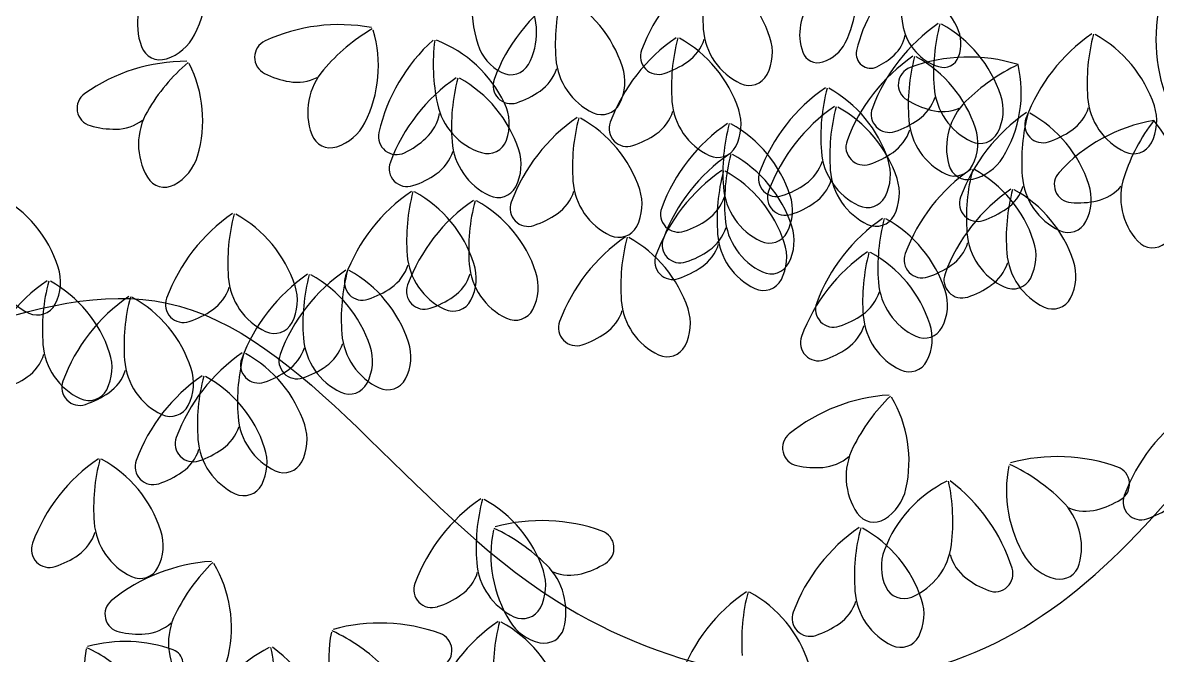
# Model space of a CAD drawing. Header units: millimetres. Extents: x 87938 to 265635, y 330093 to 434310.
# Drawn here: x 131310 to 132062, y 386945 to 387364 of the extents above; entities that cross this region are included whole.
import ezdxf

# ---------------------------------------------------------------- set-up
doc = ezdxf.new("R2010")
doc.units = ezdxf.units.MM

# ---------------------------------------------------------------- blocks, each defined once
blk = doc.blocks.new('A$C375B4AEE')
for centre, radius, start, end in [((2877.87, 5870.41), 83.66, 333.251, 16.39875), ((3220.07, 5851.73), 83.66, 154.47325, 197.62107), ((3358.81, 5781.85), 117.21, 124.4099, 159.68568), ((3416.25, 5845.97), 126.82, 165.1974, 184.33018), ((3254.49, 5804.82), 83.66, 18.11828, 61.26609), ((3324.16, 5857.59), 66.93, 333.25103, 16.39876), ((2958.12, 5839.69), 43.37, 139.46294, 199.84128), ((3482.84, 5801.54), 93.77, 131.98151, 167.25725), ((3521.64, 5858.44), 101.45, 172.76896, 191.90173), ((3397.7, 5808.76), 66.93, 25.68991, 68.83766), ((3261.06, 5762.47), 117.21, 124.40989, 159.68567), ((3318.5, 5826.59), 126.82, 165.19739, 184.33018), ((3156.74, 5785.45), 83.66, 18.11828, 61.26612), ((3135.97, 5834.13), 43.37, 331.03071, 31.40921), ((3388.36, 5833.01), 34.69, 139.46285, 199.84132), ((3699.77, 5829.38), 109.93, 170.39116, 208.37634), ((3048.49, 5722.24), 117.21, 79.54264, 114.81839), ((3134.43, 5727.16), 126.82, 120.33007, 139.46286), ((3333.04, 5839.67), 43.37, 184.33018, 244.70863), ((3511.79, 5743.44), 117.21, 124.40989, 159.68567), ((3456.31, 5844.67), 34.69, 191.90168, 252.2802), ((3569.23, 5807.56), 126.82, 165.19739, 184.33018), ((3407.47, 5766.42), 83.66, 18.11828, 61.26612), ((3435.1, 5826.76), 25.42, 340.27443, 25.68996), ((2924.21, 5847.05), 31.77, 287.83558, 333.25108), ((3004.29, 5817.81), 11.93, 114.81859, 243.7477), ((2990.76, 5812.12), 83.66, 333.251, 16.39875), ((3189.12, 5742.06), 117.21, 131.98153, 167.25727), ((3237.61, 5813.19), 126.82, 172.76898, 191.90176), ((3082.68, 5751.09), 83.66, 25.68983, 68.83768), ((3338.06, 5734.09), 117.21, 124.40993, 159.68568), ((3395.5, 5798.21), 126.82, 165.19736, 184.33018), ((3233.74, 5757.06), 83.66, 18.11828, 61.26609), ((3262.34, 5839.04), 29.57, 305.06741, 341.90735), ((3303.81, 5820.96), 31.77, 332.70281, 18.11841), ((3400.32, 5836.73), 23.65, 312.63914, 349.47869), ((3613.58, 5736.58), 117.21, 124.40993, 159.68568), ((3671.02, 5800.7), 126.82, 165.19736, 184.33018), ((3509.26, 5759.55), 83.66, 18.11828, 61.26607), ((2929.86, 5829.49), 13.32, 199.84152, 287.83573), ((3170.62, 5836.03), 31.77, 197.62106, 243.03639), ((3260.07, 5818.4), 11.93, 159.68548, 288.61535), ((3365.75, 5824.85), 10.66, 199.84124, 287.83548), ((3361.23, 5838.9), 25.42, 287.83559, 333.25095), ((3400.69, 5820.11), 9.54, 167.2572, 296.18686), ((2947.25, 5697.95), 117.21, 89.87295, 125.14869), ((3030.92, 5718.2), 126.82, 130.66038, 149.79322), ((2874.34, 5776.02), 83.66, 343.58128, 26.72912), ((3235.29, 5820.29), 43.37, 184.33017, 244.70868), ((3245.51, 5863.03), 58.87, 288.18028, 305.06753), ((3495.02, 5721.82), 117.21, 124.40993, 159.68568), ((3384.44, 5853.97), 47.1, 295.75189, 312.63912), ((3552.46, 5785.93), 126.82, 165.19736, 184.33018), ((3465.54, 5708.07), 109.93, 72.59285, 110.57802), ((3390.7, 5744.79), 83.66, 18.11828, 61.26607), ((3449, 5821.78), 10.66, 252.28031, 340.27451), ((3025.46, 5859.71), 58.87, 243.31296, 260.20022), ((3071.01, 5781.4), 43.37, 139.46294, 199.84126), ((3162.25, 5819.58), 13.32, 243.03653, 331.03045), ((3164.59, 5819.67), 29.57, 305.06747, 341.90732), ((3206.06, 5801.58), 31.77, 332.70281, 18.11841), ((3320.2, 5812.5), 13.32, 244.70857, 332.70275), ((3430.98, 5799.77), 11.93, 109.98877, 238.9185), ((3553.02, 5698.5), 126.82, 115.5007, 134.63348), ((3419.21, 5794.41), 81.35, 328.11159, 13.17901), ((3020.47, 5830.83), 29.57, 260.20023, 297.03997), ((3192.29, 5707.56), 117.21, 124.40991, 159.68568), ((3249.73, 5771.68), 126.82, 165.19739, 184.33018), ((3087.97, 5730.54), 83.66, 18.11828, 61.26609), ((3162.32, 5799.02), 11.93, 159.68548, 288.61516), ((2886.63, 5784.04), 11.93, 125.14876, 254.07822), ((3147.76, 5843.65), 58.87, 288.18028, 305.06753), ((3437.08, 5700.93), 117.21, 124.40989, 159.68567), ((3494.52, 5765.05), 126.82, 165.19739, 184.33018), ((3332.76, 5723.91), 83.66, 18.11828, 61.26612), ((3415.32, 5800.64), 29.57, 305.06747, 341.90732), ((3486.02, 5801.26), 43.37, 184.33017, 244.70868), ((3456.79, 5782.55), 31.77, 332.70281, 18.11841), ((3587.81, 5794.4), 43.37, 184.33018, 244.70858), ((3155.95, 5795.98), 43.37, 191.90183, 252.28018), ((3129.44, 5773.58), 31.77, 340.27449, 25.68999), ((3222.45, 5793.12), 13.32, 244.70857, 332.70275), ((3312.29, 5791.91), 43.37, 184.33017, 244.70863), ((3443.01, 5688.53), 117.21, 124.40991, 159.68568), ((3500.45, 5752.65), 126.82, 165.1974, 184.33018), ((3338.7, 5711.51), 83.66, 18.11828, 61.26609), ((3413.05, 5779.99), 11.93, 159.68548, 288.61516), ((3455.59, 5839.75), 58.87, 238.48363, 255.37081), ((3448.19, 5811.39), 29.57, 255.37079, 292.21052), ((3494.39, 5757.88), 43.37, 134.63337, 195.01195), ((3517.12, 5793.77), 29.57, 305.0675, 341.9072), ((3558.58, 5775.69), 31.77, 332.70294, 18.11827), ((2900.21, 5799.76), 29.57, 270.5305, 307.3701), ((2958.8, 5760.19), 43.37, 149.79323, 210.17164), ((3085.96, 5786.05), 29.57, 312.63898, 349.47877), ((3272.44, 5681.19), 117.21, 124.40989, 159.68567), ((3329.88, 5745.31), 126.82, 165.19739, 184.33018), ((3168.12, 5704.17), 83.66, 18.11828, 61.26612), ((3241.59, 5791.28), 29.57, 305.06756, 341.90717), ((3283.06, 5773.2), 31.77, 332.70294, 18.11827), ((3398.49, 5824.62), 58.87, 288.18028, 305.06753), ((3469.25, 5779.63), 43.37, 184.33018, 244.70858), ((3570.23, 5684.47), 117.21, 124.40993, 159.68568), ((3627.67, 5748.59), 126.82, 165.19736, 184.33018), ((3514.84, 5773.13), 11.93, 159.68584, 288.61535), ((3465.92, 5707.44), 83.66, 18.11828, 61.26607), ((3606.95, 5667.6), 109.93, 99.7313, 137.71648), ((3689.17, 5698.99), 126.82, 142.63916, 161.77193), ((3526.34, 5723.31), 81.35, 355.25005, 40.31746), ((2899.94, 5829.06), 58.87, 253.64335, 270.53052), ((3037.1, 5788.77), 31.77, 287.83558, 333.25108), ((3239.32, 5770.64), 11.93, 159.68584, 288.61516), ((3372.15, 5677.35), 117.21, 124.40993, 159.68568), ((3429.59, 5741.47), 126.82, 165.19736, 184.33018), ((3267.84, 5700.33), 83.66, 18.11828, 61.26609), ((3398.56, 5779.01), 29.57, 305.0675, 341.9072), ((3440.02, 5760.93), 31.77, 332.70294, 18.11827), ((3500.28, 5817.76), 58.87, 288.18028, 305.06749), ((3042.75, 5771.2), 13.32, 199.84152, 287.83556), ((3086.43, 5765.28), 11.93, 167.25721, 296.18664), ((3066.11, 5807.6), 58.87, 295.75186, 312.63906), ((3166.51, 5765.38), 43.37, 184.33018, 244.70863), ((3146.81, 5767.36), 13.32, 252.2801, 340.2746), ((3224.76, 5815.27), 58.87, 288.18028, 305.06749), ((3396.28, 5758.37), 11.93, 159.68584, 288.61535), ((3473.18, 5774.09), 13.32, 244.70857, 332.70275), ((3574.97, 5767.23), 13.32, 244.70872, 332.70275), ((3095.82, 5764.76), 29.57, 305.06741, 341.90735), ((3137.28, 5746.67), 31.77, 332.70281, 18.11841), ((3373.25, 5657), 117.21, 124.40989, 159.68567), ((3299.45, 5764.74), 13.32, 244.70872, 332.70275), ((3430.69, 5721.12), 126.82, 165.19739, 184.33018), ((3268.93, 5679.98), 83.66, 18.11828, 61.26612), ((3411.31, 5758.75), 43.37, 184.33017, 244.70868), ((3381.72, 5803), 58.87, 288.18028, 305.06749), ((2924.12, 5761.35), 31.77, 298.16595, 343.5814), ((3093.55, 5744.11), 11.93, 159.68548, 288.61535), ((3340.61, 5758.13), 29.57, 305.06747, 341.90732), ((3382.08, 5740.05), 31.77, 332.70281, 18.11841), ((3456.42, 5752.47), 13.32, 244.70872, 332.70275), ((3465.37, 5750.1), 13.32, 195.01178, 283.00597), ((3461.22, 5768.08), 31.77, 283.00608, 328.42148), ((2932.82, 5745.09), 13.32, 210.17145, 298.16605), ((3078.99, 5788.74), 58.87, 288.18028, 305.06753), ((3368.3, 5646.02), 117.21, 124.4099, 159.68568), ((3425.75, 5710.14), 126.82, 165.1974, 184.33018), ((3263.99, 5669), 83.66, 18.11828, 61.26609), ((3338.34, 5737.49), 11.93, 159.68548, 288.61516), ((3417.24, 5746.35), 43.37, 184.33018, 244.70865), ((3533.57, 5647.04), 117.21, 124.40989, 159.68567), ((3591.01, 5711.16), 126.82, 165.19739, 184.33018), ((3429.25, 5670.02), 83.66, 18.11828, 61.26612), ((3544.46, 5742.28), 43.37, 184.33018, 244.70858), ((3534.36, 5733.44), 11.93, 137.12723, 266.05696), ((3609.9, 5725.09), 43.37, 161.77182, 222.1504), ((3153.68, 5738.21), 13.32, 244.70857, 332.70275), ((3246.67, 5739.01), 43.37, 184.33017, 244.70868), ((3346.38, 5735.17), 43.37, 184.33017, 244.70858), ((3323.78, 5782.12), 58.87, 288.18028, 305.06753), ((3346.55, 5745.73), 29.57, 305.06741, 341.90733), ((3388.01, 5727.64), 31.77, 332.7028, 18.11842), ((3473.77, 5741.66), 29.57, 305.0675, 341.9072), ((3515.23, 5723.58), 31.77, 332.70294, 18.11827), ((3544.38, 5751.64), 29.57, 282.50924, 319.34897), ((2782.69, 5652.77), 83.66, 18.11828, 61.26609), ((3162.53, 5632.28), 117.21, 124.40989, 159.68567), ((3219.97, 5696.4), 126.82, 165.19739, 184.33018), ((3058.21, 5655.26), 83.66, 18.11828, 61.26612), ((3175.98, 5738.39), 29.57, 305.06747, 341.90732), ((3217.44, 5720.31), 31.77, 332.70281, 18.11841), ((3275.69, 5734.55), 29.57, 305.06756, 341.90717), ((3344.27, 5725.08), 11.93, 159.68548, 288.61526), ((3317.15, 5716.47), 31.77, 332.70294, 18.11827), ((3398.47, 5731.59), 13.32, 244.70857, 332.70275), ((3559.98, 5633.76), 117.21, 124.40991, 159.68568), ((3471.49, 5721.02), 11.93, 159.68584, 288.61535), ((3617.42, 5697.87), 126.82, 165.1974, 184.33018), ((3455.66, 5656.73), 83.66, 18.11828, 61.26609), ((3203.67, 5626.28), 117.21, 124.40991, 159.68568), ((3261.11, 5690.4), 126.82, 165.19739, 184.33018), ((3099.35, 5649.26), 83.66, 18.11828, 61.26609), ((3173.7, 5717.74), 11.93, 159.68548, 288.61516), ((3273.41, 5713.91), 11.93, 159.68584, 288.61516), ((3329.71, 5769.71), 58.87, 288.1803, 305.06755), ((3456.93, 5765.65), 58.87, 288.18028, 305.06749), ((3538.03, 5780.25), 58.87, 265.62208, 282.50927), ((3043.97, 5617.52), 117.21, 124.40989, 159.68568), ((3101.42, 5681.64), 126.82, 165.19739, 184.33018), ((2939.66, 5640.5), 83.66, 18.11828, 61.26612), ((3159.14, 5762.37), 58.87, 288.18028, 305.06753), ((3258.85, 5758.53), 58.87, 288.18028, 305.06749), ((3347.48, 5714.82), 43.37, 184.33017, 244.70868), ((3474.89, 5614.39), 117.21, 124.40993, 159.68568), ((3404.41, 5719.18), 13.32, 244.70849, 332.70271), ((3532.33, 5678.51), 126.82, 165.19736, 184.33018), ((3370.57, 5637.37), 83.66, 18.11828, 61.26607), ((3531.63, 5715.12), 13.32, 244.70872, 332.70275), ((3233.83, 5711.85), 13.32, 244.70857, 332.70275), ((3276.78, 5714.2), 29.57, 305.06747, 341.90732), ((3333.55, 5708.01), 13.32, 244.70872, 332.70275), ((3318.25, 5696.12), 31.77, 332.70281, 18.11841), ((3507.8, 5704.86), 43.37, 184.33017, 244.70868), ((3304.47, 5602.09), 117.21, 124.40991, 159.68568), ((3361.92, 5666.21), 126.82, 165.1974, 184.33018), ((3200.16, 5625.07), 83.66, 18.11828, 61.26609), ((3274.51, 5693.56), 11.93, 159.68548, 288.61516), ((3271.84, 5703.22), 29.57, 305.06741, 341.90735), ((3342.53, 5703.84), 43.37, 184.33018, 244.70863), ((3313.3, 5685.14), 31.77, 332.70281, 18.11841), ((3437.11, 5704.24), 29.57, 305.06747, 341.90732), ((3478.57, 5686.16), 31.77, 332.70281, 18.11841), ((3587.63, 5704.93), 13.32, 222.15024, 310.14443), ((3136.76, 5690.1), 43.37, 184.33017, 244.70868), ((3269.57, 5682.57), 11.93, 159.68548, 288.61535), ((3259.95, 5738.19), 58.87, 288.18028, 305.06753), ((3464.8, 5592.13), 117.21, 124.40991, 159.68568), ((3522.24, 5656.25), 126.82, 165.1974, 184.33018), ((3360.48, 5615.11), 83.66, 18.11828, 61.26609), ((3434.83, 5683.6), 11.93, 159.68548, 288.61516), ((3534.21, 5691.57), 43.37, 184.33018, 244.70865), ((2861.24, 5687.61), 43.37, 184.33018, 244.70863), ((2832.01, 5668.91), 31.77, 332.70281, 18.11841), ((3066.07, 5689.48), 29.57, 305.06747, 341.90732), ((3177.9, 5684.1), 43.37, 184.33018, 244.70863), ((3107.53, 5671.4), 31.77, 332.70281, 18.11841), ((3255, 5727.2), 58.87, 288.18028, 305.06753), ((3334.64, 5687.66), 13.32, 244.70857, 332.70275), ((3420.27, 5728.23), 58.87, 288.18028, 305.06753), ((3463.51, 5690.95), 29.57, 305.06741, 341.90733), ((3504.98, 5672.87), 31.77, 332.7028, 18.11842), ((3018.2, 5675.34), 43.37, 184.33017, 244.70868), ((3093.76, 5577.37), 117.21, 124.40991, 159.68567), ((3119.19, 5580.17), 117.21, 124.40989, 159.68567), ((3151.2, 5641.49), 126.82, 165.19739, 184.33018), ((2989.44, 5600.35), 83.66, 18.11828, 61.26609), ((3176.63, 5644.29), 126.82, 165.19739, 184.33018), ((3063.79, 5668.84), 11.93, 159.68548, 288.61516), ((3014.87, 5603.15), 83.66, 18.11828, 61.26612), ((3107.2, 5683.48), 29.57, 305.06741, 341.90735), ((3148.67, 5665.4), 31.77, 332.70281, 18.11841), ((3461.24, 5670.31), 11.93, 159.68544, 288.61526), ((3494.97, 5677.7), 13.32, 244.70857, 332.70275), ((2921.1, 5573.06), 117.21, 124.40991, 159.68568), ((2978.55, 5637.18), 126.82, 165.19739, 184.33018), ((2816.79, 5596.04), 83.66, 18.11828, 61.26609), ((2947.51, 5674.72), 29.57, 305.06741, 341.90735), ((2988.97, 5656.64), 31.77, 332.70281, 18.11841), ((3049.23, 5713.47), 58.87, 288.18028, 305.06753), ((3104.93, 5662.83), 11.93, 159.68548, 288.61535), ((3329.7, 5676.68), 13.32, 244.70857, 332.70275), ((3449.12, 5672.21), 43.37, 184.33018, 244.70858), ((3419.89, 5653.51), 31.77, 332.70294, 18.11827), ((3446.68, 5714.94), 58.87, 288.1803, 305.06755), ((2975.2, 5562.61), 117.21, 124.40989, 159.68567), ((3032.64, 5626.73), 126.82, 165.1974, 184.33018), ((2870.88, 5585.59), 83.66, 18.11828, 61.26612), ((2945.24, 5654.07), 11.93, 159.68548, 288.61535), ((3090.37, 5707.46), 58.87, 288.18028, 305.06753), ((3123.93, 5662.94), 13.32, 244.70857, 332.70275), ((3278.7, 5659.91), 43.37, 184.33018, 244.70863), ((3378.43, 5671.59), 29.57, 305.0675, 341.9072), ((3521.37, 5664.41), 13.32, 244.70849, 332.70271), ((2848.4, 5660.45), 13.32, 244.70857, 332.70275), ((2930.68, 5698.7), 58.87, 288.18028, 305.06753), ((3165.06, 5656.93), 13.32, 244.70857, 332.70275), ((3208.01, 5659.29), 29.57, 305.06741, 341.90735), ((3249.47, 5641.21), 31.77, 332.70281, 18.11841), ((3376.15, 5650.95), 11.93, 159.68584, 288.61535), ((3005.37, 5648.18), 13.32, 244.70857, 332.70275), ((3205.74, 5638.65), 11.93, 159.68548, 288.61535), ((3361.59, 5695.58), 58.87, 288.18028, 305.06749), ((3439.03, 5649.95), 43.37, 184.33018, 244.70865), ((3409.8, 5631.25), 31.77, 332.7028, 18.11842), ((3093.41, 5637.99), 43.37, 184.33017, 244.70868), ((3191.18, 5683.28), 58.87, 288.18028, 305.06753), ((3368.34, 5649.33), 29.57, 305.06741, 341.90733), ((3436.28, 5645.05), 13.32, 244.70872, 332.70275), ((2895.33, 5630.88), 43.37, 184.33018, 244.70863), ((3067.99, 5635.19), 43.37, 184.33018, 244.70863), ((3022.72, 5637.37), 29.57, 305.06747, 341.90732), ((3038.76, 5616.49), 31.77, 332.70281, 18.11841), ((3064.18, 5619.29), 31.77, 332.70281, 18.11841), ((3265.87, 5632.75), 13.32, 244.70857, 332.70275), ((3366.06, 5628.69), 11.93, 159.68544, 288.61526), ((2824.64, 5630.26), 29.57, 305.06741, 341.90735), ((2866.1, 5612.17), 31.77, 332.70281, 18.11841), ((3050.41, 5525.26), 117.21, 124.40991, 159.68568), ((3107.85, 5589.38), 126.82, 165.1974, 184.33018), ((2995.02, 5613.92), 11.93, 159.68548, 288.61516), ((2946.1, 5548.24), 83.66, 18.11828, 61.26612), ((3020.45, 5616.73), 11.93, 159.68548, 288.61516), ((2997.3, 5634.57), 29.57, 305.06741, 341.90735), ((3351.5, 5673.32), 58.87, 288.1803, 305.06755), ((2878.74, 5619.81), 29.57, 305.06747, 341.90732), ((2949.43, 5620.43), 43.37, 184.33017, 244.70868), ((2920.2, 5601.73), 31.77, 332.70281, 18.11841), ((3005.89, 5661.36), 58.87, 288.18028, 305.06753), ((3426.19, 5622.79), 13.32, 244.70849, 332.70271), ((2807.81, 5654.24), 58.87, 288.18028, 305.06753), ((2876.46, 5599.16), 11.93, 159.68548, 288.61516), ((3023.84, 5510.1), 117.21, 124.40991, 159.68568), ((3081.28, 5574.22), 126.82, 165.19739, 184.33018), ((2919.53, 5533.08), 83.66, 18.11828, 61.26609), ((2980.46, 5658.55), 58.87, 288.18028, 305.06753), ((3080.58, 5610.83), 13.32, 244.70857, 332.70275), ((2882.5, 5603.71), 13.32, 244.70857, 332.70275), ((2861.9, 5643.79), 58.87, 288.18028, 305.06753), ((3055.15, 5608.03), 13.32, 244.70857, 332.70275), ((3420.4, 5477.11), 117.21, 93.63961, 128.91535), ((3502.56, 5502.82), 126.82, 134.42706, 153.55984), ((3342.52, 5550.22), 83.66, 347.34801, 30.49574), ((2936.6, 5593.26), 13.32, 244.70857, 332.70275), ((3678.73, 5486.79), 117.21, 124.40991, 159.68568), ((2953.95, 5582.46), 29.57, 305.06747, 341.90732), ((3024.64, 5583.08), 43.37, 184.33017, 244.70868), ((2995.41, 5564.38), 31.77, 332.70281, 18.11841), ((2951.67, 5561.81), 11.93, 159.68548, 288.61516), ((3354.26, 5559.03), 11.93, 128.91544, 257.84499), ((2927.38, 5567.3), 29.57, 305.06741, 341.90735), ((2998.07, 5567.92), 43.37, 184.33018, 244.70868), ((2937.11, 5606.44), 58.87, 288.18028, 305.06753), ((2968.84, 5549.21), 31.77, 332.70281, 18.11841), ((3427.83, 5539.98), 43.37, 153.55975, 213.93822), ((2955.07, 5455.19), 117.21, 124.40989, 159.68567), ((3012.51, 5519.31), 126.82, 165.1974, 184.33018), ((2850.75, 5478.17), 83.66, 18.11828, 61.26612), ((2925.1, 5546.65), 11.93, 159.68548, 288.61535), ((3366.78, 5575.61), 29.57, 274.29717, 311.13696), ((3524.68, 5436.08), 117.21, 70.15063, 105.42636), ((2910.54, 5591.28), 58.87, 288.18028, 305.06753), ((3011.81, 5555.92), 13.32, 244.70857, 332.70275), ((3364.58, 5604.83), 58.87, 257.41001, 274.29719), ((3574.4, 5530.62), 83.66, 168.5702, 211.71797), ((3438.63, 5433.54), 126.82, 45.50612, 64.63895), ((3560.43, 5535.12), 11.93, 301.22096, 70.15064), ((3488.11, 5461.86), 83.66, 116.13134, 159.27912), ((3328.39, 5510.3), 126.82, 353.06731, 12.2001), ((3382.86, 5443.64), 117.21, 17.71178, 52.98752), ((2985.24, 5540.75), 13.32, 244.70857, 332.70275), ((3393.15, 5538.86), 31.77, 301.93249, 347.34798), ((3208.6, 5428.61), 117.21, 124.40991, 159.68568), ((3266.04, 5492.73), 126.82, 165.19739, 184.33018), ((3104.28, 5451.59), 83.66, 18.11828, 61.26609), ((3497.12, 5493.07), 43.37, 345.12776, 45.50616), ((3535.71, 5575.03), 58.87, 284.7688, 301.65601), ((3579.99, 5523.35), 11.93, 159.68544, 288.61526), ((3402.91, 5523.2), 13.32, 213.93831, 301.93258), ((3543.18, 5546.69), 29.57, 247.92907, 284.76877), ((3565.43, 5567.98), 58.87, 288.18029, 305.06755), ((2929.3, 5513.01), 43.37, 184.33017, 244.70868), ((3096.89, 5391.13), 126.82, 45.50611, 64.63896), ((3182.94, 5393.68), 117.21, 70.15065, 105.42637), ((3459.33, 5409.58), 117.21, 124.40991, 159.68568), ((3516.77, 5473.7), 126.82, 165.1974, 184.33018), ((3355.01, 5432.56), 83.66, 18.11828, 61.26609), ((2858.61, 5512.39), 29.57, 305.06747, 341.90732), ((2900.07, 5494.3), 31.77, 332.70281, 18.11841), ((3232.67, 5488.22), 83.66, 168.57019, 211.71798), ((3218.69, 5492.71), 11.93, 301.22092, 70.15068), ((2856.33, 5491.74), 11.93, 159.68548, 288.61516), ((3439.58, 5480.22), 31.77, 159.27916, 204.69469), ((3411.23, 5500.23), 43.37, 292.68879, 353.06731), ((2841.77, 5536.37), 58.87, 288.18028, 305.06753), ((2971.25, 5366.86), 117.21, 93.63961, 128.91535), ((3053.4, 5392.57), 126.82, 134.42706, 153.55984), ((3182.83, 5486.43), 43.37, 184.33018, 244.70863), ((3481.82, 5496.4), 29.57, 195.49014, 232.33), ((3530.26, 5503.34), 31.77, 211.718, 257.13346), ((2916.46, 5485.84), 13.32, 244.70857, 332.70275), ((2893.37, 5439.97), 83.66, 347.348, 30.49576), ((3112.13, 5485.81), 29.57, 305.06741, 341.90735), ((3153.6, 5467.73), 31.77, 332.70281, 18.11841), ((3155.38, 5450.66), 43.37, 345.12777, 45.50616), ((3201.45, 5504.29), 29.57, 247.9291, 284.76879), ((3193.98, 5532.62), 58.87, 284.76883, 301.65603), ((3483.15, 5475.67), 11.93, 248.78227, 17.71199), ((3526.15, 5485.36), 13.32, 257.13352, 345.1277), ((3109.86, 5465.17), 11.93, 159.68548, 288.61535), ((3499.73, 5519.59), 58.87, 232.32995, 249.21715), ((3095.3, 5509.8), 58.87, 288.18028, 305.06753), ((3384.62, 5367.08), 117.21, 124.4099, 159.68568), ((3442.06, 5431.2), 126.82, 165.1974, 184.33018), ((3280.3, 5390.06), 83.66, 18.11828, 61.26609), ((3433.56, 5467.4), 43.37, 184.33018, 244.70865), ((3422.82, 5472.51), 13.32, 204.69451, 292.68882), ((2905.11, 5448.78), 11.93, 128.91544, 257.84499), ((3169.99, 5459.27), 13.32, 244.70857, 332.70275), ((3362.86, 5466.78), 29.57, 305.06741, 341.90733), ((3404.33, 5448.7), 31.77, 332.7028, 18.11842), ((2978.68, 5429.72), 43.37, 153.55975, 213.93822), ((3360.59, 5446.14), 11.93, 159.68544, 288.61526), ((2917.62, 5465.36), 29.57, 274.29717, 311.13696), ((2989.48, 5323.29), 126.82, 45.50611, 64.63896), ((3075.53, 5325.83), 117.21, 70.15065, 105.42637), ((3219.98, 5347.34), 117.21, 124.40991, 159.68568), ((3277.42, 5411.46), 126.82, 165.19739, 184.33018), ((3115.66, 5370.32), 83.66, 18.11828, 61.26609), ((3188.53, 5460.94), 31.77, 211.71802, 257.13344), ((3184.42, 5442.95), 13.32, 257.13344, 345.12771), ((3346.03, 5490.77), 58.87, 288.1803, 305.06755), ((2906.63, 5337.05), 93.77, 70.15063, 105.42638), ((2915.43, 5494.58), 58.87, 257.40999, 274.29721), ((3125.25, 5420.37), 83.66, 168.57019, 211.71798), ((3111.28, 5424.86), 11.93, 301.22092, 70.15068), ((3420.72, 5440.24), 13.32, 244.70849, 332.70271), ((2946.41, 5412.68), 66.93, 168.57017, 211.71799), ((2837.79, 5335.02), 101.45, 45.50612, 64.63893), ((2935.23, 5416.27), 9.54, 301.22097, 70.15077), ((3038.96, 5351.61), 83.66, 116.13134, 159.27912), ((2879.23, 5400.05), 126.82, 353.06731, 12.2001), ((2933.71, 5333.39), 117.21, 17.71178, 52.98751), ((2944, 5428.61), 31.77, 301.93249, 347.34798)]:
    blk.add_arc(centre, radius, start, end)
for points in [[(3321.39, 6951.23), (3739.29, 6672.95), (3679.59, 6513.93), (3599.99, 6275.41), (3739.29, 5917.62), (3918.39, 5838.11)], [(2022.73, 5685.31), (2645.55, 5579.1), (2934.18, 5654.97), (3192.42, 5457.71), (3435.47, 5412.19), (3784.86, 5776.35), (4088.68, 5973.61), (4453.26, 5897.74), (4802.64, 5624.62), (4924.17, 5321.15), (4893.79, 5184.59), (4559.59, 5139.07), (4362.11, 5230.11), (4088.68, 5305.98), (3891.2, 5169.42), (3511.43, 5199.76), (3131.66, 5199.76)]]:
    blk.add_spline(points, degree=3)

msp = doc.modelspace()

# ---------------------------------------------------------------- block references
msp.add_blockref('A$C375B4AEE', (128470.99, 381523.37))

doc.saveas('drawing.dxf')
